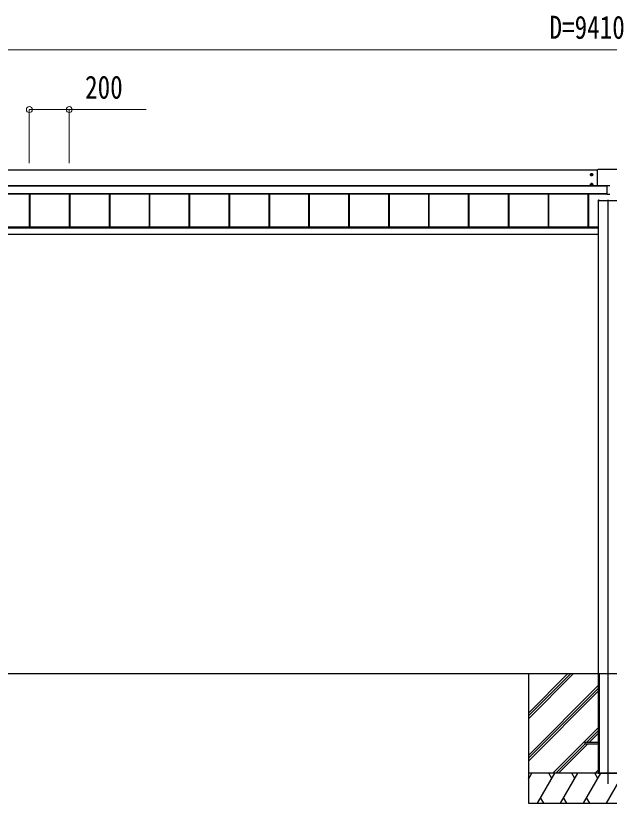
# Model space of a CAD drawing. Units: millimetres, scale not verified. Extents: x -14718 to 14718, y -10396 to 10396.
# Drawn here: x -9478 to -6503, y -7951 to -4006 of the extents above; entities that cross this region are included whole.
import ezdxf
from ezdxf.enums import TextEntityAlignment as Align

# ---------------------------------------------------------------- set-up
doc = ezdxf.new("R2010")
doc.units = ezdxf.units.MM
doc.header["$LTSCALE"] = 50
doc.layers.add('0-3_YKK_12', color=2, linetype='Continuous')
doc.layers.add('0-4_YKK_A1', color=4, linetype='Continuous')
doc.layers.add('0-5_YKK_D', color=6, linetype='Continuous', lineweight=18)
doc.styles.add('ＭＳ ゴシック', font='')
doc.styles.get('ＭＳ ゴシック').set_extended_font_data('MS Gothic')

msp = doc.modelspace()

# ---------------------------------------------------------------- linework, layer by layer
at = {"layer": '0-3_YKK_12'}
msp.add_line((-6508.43, -7853.8), (-6508.43, -4928.1), dxfattribs=at)
at = {"layer": '0-4_YKK_A1'}
for p, q in [((-6561.43, -4780.17), (-11055.43, -4780.17)), ((-6584.18, -4801.91), (-6598.68, -4801.91)), ((-6593.71, -4802.67), (-6594.43, -4802.67)), ((-6591.43, -4809.16), (-6591.43, -4794.66)), ((-6589.15, -4801.15), (-6588.43, -4801.15)), ((-6561.43, -4858.6), (-6561.43, -4776.95)), ((-6456.43, -4775.95), (-6560.43, -4775.95)), ((-6584.18, -4851.88), (-6598.68, -4851.88)), ((-6593.71, -4852.64), (-6594.43, -4852.64)), ((-6591.43, -4859.13), (-6591.43, -4844.63)), ((-6589.15, -4851.12), (-6588.43, -4851.12)), ((-6515.93, -4858.6), (-11206.93, -4858.6)), ((-6515.93, -4859.09), (-11206.93, -4859.09)), ((-6534.93, -4856.28), (-6534.93, -4858.6)), ((-6534.93, -4856.28), (-6515.93, -4856.28)), ((-6534.93, -4858.28), (-6515.93, -4858.28)), ((-6515.93, -4856.1), (-6515.93, -4901.25)), ((-6515.93, -4856.1), (-6500.93, -4856.1)), ((-6515.93, -4898.06), (-11206.93, -4898.06)), ((-6515.93, -4898.58), (-11206.93, -4898.58)), ((-11206.93, -4898.72), (-6515.93, -4898.72)), ((-6515.93, -4898.72), (-11206.93, -4898.72)), ((-9409.93, -4898.72), (-9409.93, -5064.94)), ((-9407.33, -4898.72), (-9407.33, -5064.94)), ((-9406.93, -4898.72), (-9406.93, -5064.94)), ((-9209.93, -4898.72), (-9209.93, -5064.94)), ((-9207.33, -4898.72), (-9207.33, -5064.94)), ((-9206.93, -4898.72), (-9206.93, -5064.94)), ((-9009.93, -4898.72), (-9009.93, -5064.94)), ((-9007.33, -4898.72), (-9007.33, -5064.94)), ((-9006.93, -4898.72), (-9006.93, -5064.94)), ((-8809.93, -4898.72), (-8809.93, -5064.94)), ((-8807.33, -4898.72), (-8807.33, -5064.94)), ((-8806.93, -4898.72), (-8806.93, -5064.94)), ((-8609.93, -4898.72), (-8609.93, -5064.94)), ((-8607.33, -4898.72), (-8607.33, -5064.94)), ((-8606.93, -4898.72), (-8606.93, -5064.94)), ((-8409.93, -4898.72), (-8409.93, -5064.94)), ((-8409.93, -4898.72), (-8409.93, -5064.94)), ((-8407.33, -4898.72), (-8407.33, -5064.94)), ((-8407.33, -4898.72), (-8407.33, -5064.94)), ((-8406.93, -4898.72), (-8406.93, -5064.94)), ((-8406.93, -4898.72), (-8406.93, -5064.94)), ((-8209.93, -4898.72), (-8209.93, -5064.94)), ((-8209.93, -4898.72), (-8209.93, -5064.94)), ((-8207.33, -4898.72), (-8207.33, -5064.94)), ((-8207.33, -4898.72), (-8207.33, -5064.94)), ((-8206.93, -4898.72), (-8206.93, -5064.94)), ((-8206.93, -4898.72), (-8206.93, -5064.94)), ((-8009.93, -4898.72), (-8009.93, -5064.94)), ((-8009.93, -4898.72), (-8009.93, -5064.94)), ((-8007.33, -4898.72), (-8007.33, -5064.94)), ((-8007.33, -4898.72), (-8007.33, -5064.94)), ((-8006.93, -4898.72), (-8006.93, -5064.94)), ((-8006.93, -4898.72), (-8006.93, -5064.94)), ((-7809.93, -4898.72), (-7809.93, -5064.94)), ((-7807.33, -4898.72), (-7807.33, -5064.94)), ((-7806.93, -4898.72), (-7806.93, -5064.94)), ((-7609.93, -4898.72), (-7609.93, -5064.94)), ((-7607.33, -4898.72), (-7607.33, -5064.94)), ((-7606.93, -4898.72), (-7606.93, -5064.94)), ((-7409.93, -4898.72), (-7409.93, -5064.94)), ((-7407.33, -4898.72), (-7407.33, -5064.94)), ((-7406.93, -4898.72), (-7406.93, -5064.94)), ((-7209.93, -4898.72), (-7209.93, -5064.94)), ((-7207.33, -4898.72), (-7207.33, -5064.94)), ((-7206.93, -4898.72), (-7206.93, -5064.94)), ((-7009.93, -4898.72), (-7009.93, -5064.94)), ((-7007.33, -4898.72), (-7007.33, -5064.94)), ((-7006.93, -4898.72), (-7006.93, -5064.94)), ((-6809.93, -4898.72), (-6809.93, -5064.94)), ((-6807.33, -4898.72), (-6807.33, -5064.94)), ((-6806.93, -4898.72), (-6806.93, -5064.94)), ((-6609.93, -4901.23), (-6609.93, -5064.94)), ((-6607.33, -4901.23), (-6607.33, -5064.94)), ((-6606.93, -4901.23), (-6606.93, -5064.94)), ((-6558.43, -4930.31), (-6558.43, -4930.6)), ((-6558.43, -4930.6), (-6558.43, -7297.3)), ((-6558.43, -4930.6), (-6558.13, -4930.6)), ((-6558.13, -4930.3), (-6556.23, -4930.3)), ((-6558.13, -4930.3), (-6558.13, -4930.6)), ((-6558.13, -4930.6), (-6458.73, -4930.6)), ((-6556.23, -4930.3), (-6556.23, -4930.6)), ((-6555.93, -4930.31), (-6555.93, -4930.6)), ((-6554.93, -4930.51), (-6555.93, -4930.51)), ((-6554.93, -4930.51), (-6554.93, -4930.6)), ((-6554.43, -4930.52), (-6554.43, -4930.6)), ((-6500.93, -4901.25), (-6515.93, -4901.25)), ((-6558.43, -5064.94), (-11058.43, -5064.94)), ((-6558.43, -5066.95), (-11058.43, -5066.95)), ((-6558.43, -5069.82), (-11058.43, -5069.82)), ((-6558.43, -5064.94), (-6604.43, -5064.94)), ((-6558.43, -5066.95), (-6604.43, -5066.95)), ((-6558.43, -5069.82), (-6601.93, -5069.82)), ((-6559.28, -5101.3), (-11057.58, -5101.3)), ((-6558.43, -5101.3), (-6601.93, -5101.3)), ((-6558.43, -7297.3), (-6558.43, -7801.3)), ((-11658.43, -7301.3), (-1408.43, -7301.3)), ((-6908.43, -7301.3), (-6908.43, -7951.3)), ((-6908.43, -7527.93), (-6681.8, -7301.3)), ((-6908.43, -7499.64), (-6710.08, -7301.3)), ((-6908.43, -7513.79), (-6696, -7301.36)), ((-6558.43, -7301.3), (-6558.13, -7301.3)), ((-6558.43, -7301.3), (-6558.43, -7801.3)), ((-6558.13, -7301.3), (-6458.73, -7301.3)), ((-6555.93, -7301.3), (-6555.93, -7801.3)), ((-6554.43, -7301.3), (-6554.43, -7801.3)), ((-6908.43, -7711.77), (-6558.43, -7361.78)), ((-6908.43, -7725.92), (-6558.43, -7375.92)), ((-6908.43, -7740.06), (-6558.43, -7390.06)), ((-6785.82, -7801.3), (-6558.43, -7573.91)), ((-6617.18, -7646.8), (-6558.43, -7588.05)), ((-6603.04, -7646.8), (-6558.43, -7602.19)), ((-6625.93, -7646.8), (-6625.93, -7655.8)), ((-6558.43, -7646.8), (-6625.93, -7646.8)), ((-6771.68, -7801.3), (-6625.93, -7655.55)), ((-6757.54, -7801.3), (-6612.04, -7655.8)), ((-6558.43, -7655.8), (-6625.93, -7655.8)), ((-6108.43, -7801.3), (-6908.43, -7801.3)), ((-6908.43, -7830.24), (-6891.72, -7801.3)), ((-6108.43, -7801.3), (-6908.43, -7801.3)), ((-6862.85, -7951.3), (-6776.25, -7801.3)), ((-6791.25, -7827.28), (-6806.25, -7801.3)), ((-6747.38, -7951.3), (-6660.78, -7801.3)), ((-6675.78, -7827.28), (-6690.78, -7801.3)), ((-6631.91, -7951.3), (-6545.31, -7801.3)), ((-6560.31, -7827.28), (-6575.31, -7801.3)), ((-6573.69, -7801.3), (-6558.43, -7786.04)), ((-6558.43, -7801.3), (-6458.43, -7801.3)), ((-6516.44, -7951.3), (-6429.84, -7801.3)), ((-6906.72, -7827.28), (-6908.43, -7824.32)), ((-6847.86, -7925.32), (-6832.86, -7951.3)), ((-6732.39, -7925.32), (-6717.39, -7951.3)), ((-6616.92, -7925.32), (-6601.92, -7951.3)), ((-6908.43, -7951.3), (-6108.43, -7951.3))]:
    msp.add_line(p, q, dxfattribs=at)
for points in [[(-6591.43, -4796.13), (-6586.43, -4799.02), (-6586.43, -4804.79), (-6591.43, -4807.68), (-6596.43, -4804.79), (-6596.43, -4799.02)], [(-6591.43, -4846.1), (-6586.43, -4848.99), (-6586.43, -4854.76), (-6591.43, -4857.65), (-6596.43, -4854.76), (-6596.43, -4848.99)]]:
    msp.add_lwpolyline(points, close=True, dxfattribs=at)
for points in [[(-6594.43, -4802.67), (-6594.43, -4801.15), (-6593.71, -4801.15)], [(-6592.19, -4799.63), (-6592.19, -4798.91), (-6590.67, -4798.91), (-6590.67, -4799.63)], [(-6590.67, -4804.19), (-6590.67, -4804.91), (-6592.19, -4804.91), (-6592.19, -4804.19)], [(-6588.43, -4801.15), (-6588.43, -4802.67), (-6589.15, -4802.67)], [(-6594.43, -4852.64), (-6594.43, -4851.12), (-6593.71, -4851.12)], [(-6592.19, -4849.6), (-6592.19, -4848.88), (-6590.67, -4848.88), (-6590.67, -4849.6)], [(-6588.43, -4851.12), (-6588.43, -4852.64), (-6589.15, -4852.64)], [(-6590.67, -4854.16), (-6590.67, -4854.88), (-6592.19, -4854.88), (-6592.19, -4854.16)], [(-6558.13, -7301.3), (-6458.73, -7301.3), (-6458.43, -7301.3)]]:
    msp.add_lwpolyline(points, dxfattribs=at)
for centre, radius in [((-6591.43, -4801.91), 6.25), ((-6591.43, -4801.91), 5), ((-6591.43, -4851.88), 6.25), ((-6591.43, -4851.88), 5)]:
    msp.add_circle(centre, radius, dxfattribs=at)
for centre, radius, start, end in [((-6591.43, -4801.91), 5.58, 153.74848, 206.25152), ((-6591.43, -4801.91), 5.58, 93.74848, 146.25152), ((-6591.43, -4801.91), 5.58, 213.74848, 266.25152), ((-6593.71, -4799.63), 1.52, 270, 0), ((-6593.71, -4804.19), 1.52, 0, 90), ((-6591.43, -4801.91), 5.58, 33.74848, 86.25152), ((-6591.43, -4801.91), 5.58, 273.74848, 326.25152), ((-6589.15, -4799.63), 1.52, 180, 270), ((-6589.15, -4804.19), 1.52, 90, 180), ((-6591.43, -4801.91), 5.58, 333.74848, 26.25152), ((-6560.43, -4776.95), 1, 89.98255, 179.98254), ((-6591.43, -4851.88), 5.58, 153.74848, 206.25152), ((-6591.43, -4851.88), 5.58, 93.74848, 146.25152), ((-6593.71, -4849.6), 1.52, 270, 0), ((-6593.71, -4854.16), 1.52, 0, 90), ((-6591.43, -4851.88), 5.58, 33.74848, 86.25152), ((-6589.15, -4849.6), 1.52, 180, 270), ((-6589.15, -4854.16), 1.52, 90, 180), ((-6591.43, -4851.88), 5.58, 333.74848, 26.25152), ((-6591.43, -4851.88), 5.58, 213.74848, 266.25152), ((-6591.43, -4851.88), 5.58, 273.74848, 326.25152)]:
    msp.add_arc(centre, radius, start, end, dxfattribs=at)
for centre, major_axis, start_param, end_param in [((-6558.13, -4930.31), (0.3, 0), 1.5707963, 3.1415927), ((-6556.23, -4930.31), (0.3, 0), 6.2831853, 7.8539816), ((-6554.93, -4930.52), (0.5, 0), 6.2831853, 7.8539816)]:
    msp.add_ellipse(centre, major_axis=major_axis, ratio=0.034921, start_param=start_param, end_param=end_param, dxfattribs=at)
at = {"layer": '0-5_YKK_D'}
for p, q in [((-11038.43, -4175.95), (-1978.43, -4175.95)), ((-9409.93, -4745.01), (-9409.93, -4474.95)), ((-9209.93, -4745.01), (-9209.93, -4474.95))]:
    msp.add_line(p, q, dxfattribs=at)
msp.add_lwpolyline([(-9409.93, -4475.95), (-9209.93, -4475.95), (-8824.83, -4475.95)], dxfattribs=at)
for centre in [(-9409.93, -4475.95), (-9209.93, -4475.95)]:
    msp.add_circle(centre, 14.88, dxfattribs=at)

# ---------------------------------------------------------------- texts
at = {"layer": '0-5_YKK_D', "style": 'ＭＳ ゴシック', "width": 0.8}
for s, p in [('D=9410', (-6802.43, -4155.95)), ('200', (-9130.43, -4455.95))]:
    msp.add_text(s, height=115.5, dxfattribs=at).set_placement(p, align=Align.BOTTOM_LEFT)

doc.saveas('drawing.dxf')
